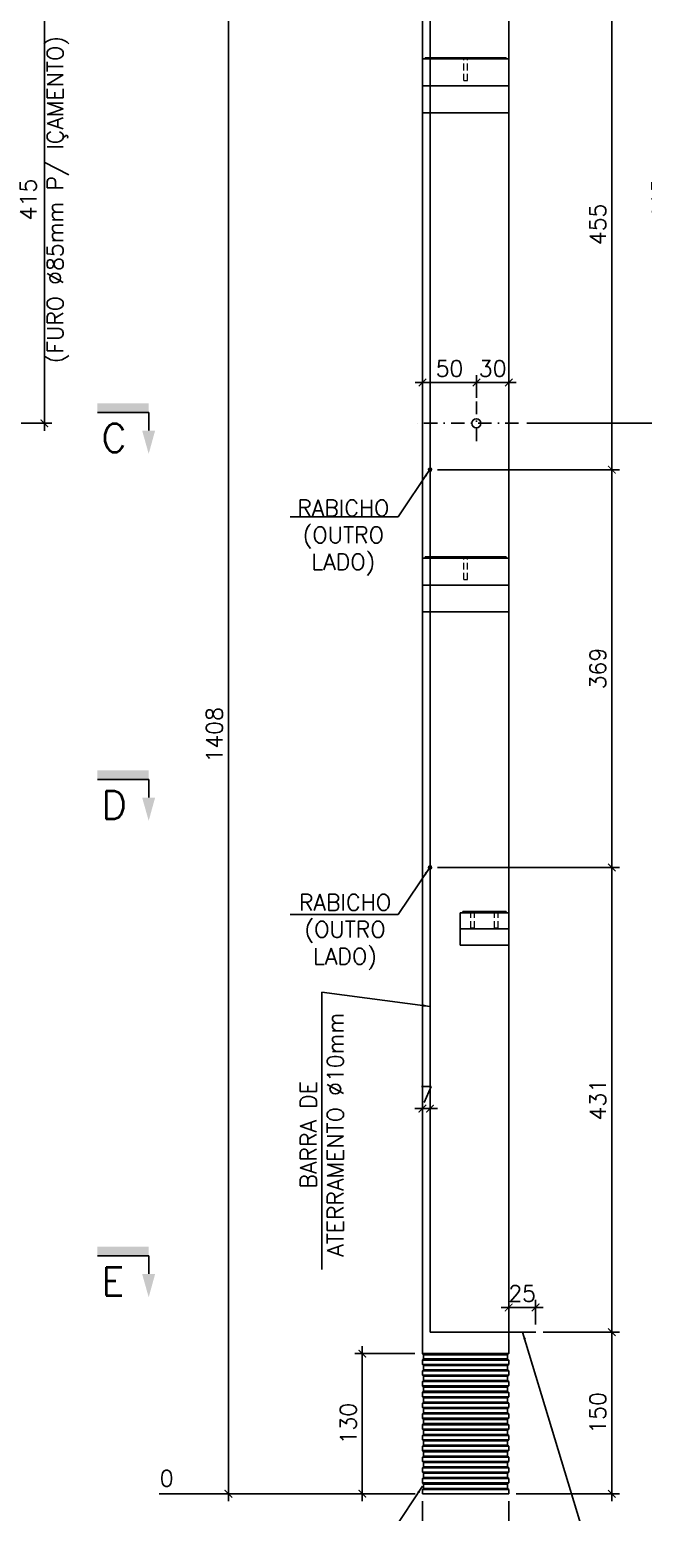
# Model space of a CAD drawing. Header units: centimetres. Extents: x 1658 to 14396, y 8294 to 11444.
# Drawn here: x 2550 to 3119, y 9362 to 10738 of the extents above; entities that cross this region are included whole.
import ezdxf

# ---------------------------------------------------------------- set-up
doc = ezdxf.new("R2010")
doc.units = ezdxf.units.CM
doc.header["$LTSCALE"] = 50
doc.header["$MEASUREMENT"] = 0
doc.header["$PDMODE"] = 67
for name, pattern in [('DASHDOT', [1, 0.5, -0.25, 0, -0.25]), ('DASHED', [0.75, 0.5, -0.25]), ('HIDDEN', [0.375, 0.25, -0.125])]:
    doc.linetypes.add(name, pattern=pattern)
doc.layers.add('10 TRACEJADO', color=1, linetype='DASHED', lineweight=13)
for name, color, linetype in [('COTAS-PRECON', 1, 'Continuous'), ('IND- CORTE-PRECON', 4, 'Continuous'), ('LINHA-01-PRECON', 1, 'Continuous'), ('LINHA-03-PRECON', 3, 'Continuous'), ('LINHA-04-PRECON', 4, 'Continuous'), ('TEXTO-35-PRECON', 5, 'Continuous')]:
    doc.layers.add(name, color=color, linetype=linetype)
doc.styles.add('ROMANS', font='ROMANS.SHX', dxfattribs={"oblique": 15, "height": 3})
doc.styles.get("Standard").update_dxf_attribs({"font": 'romans.shx'})
doc.dimstyles.new('ESC75-75', dxfattribs={"dimscale": 0, "dimtxt": 15, "dimasz": 7, "dimexe": 7, "dimexo": 7, "dimgap": 5.5, "dimtad": 1, "dimdec": 1, "dimdsep": 46, "dimtxsty": 'Standard', "dimblk": 'ARCHTICK', "dimcen": 0.1, "dimdle": 7, "dimclrd": 256, "dimclre": 256, "dimclrt": 2, "dimadec": 0, "dimazin": 0, "dimtfac": 1, "dimtdec": 1, "dimtix": 1, "dimtmove": 2, "dimatfit": 3, "dimfxl": 1, "dimarcsym": 0})

# ---------------------------------------------------------------- blocks, each defined once
blk = doc.blocks.new('_ArchTick')
at = {"color": 0, "linetype": 'ByBlock', "const_width": 0.15}
blk.add_lwpolyline([(-0.5, -0.5), (0.5, 0.5)], dxfattribs=at)
blk = doc.blocks.new('*D196')
at = {"layer": 'COTAS-PRECON', "lineweight": -2, "transparency": 16777216}
for p, q in [((2907.4, 9509.6), (2851.6, 9509.6)), ((2858.6, 9372.6), (2858.6, 9516.6)), ((2907.4, 9379.6), (2851.6, 9379.6))]:
    blk.add_line(p, q, dxfattribs=at)
at = {"layer": 'Defpoints', "color": 0, "transparency": 16777216}
for p in [(2858.6, 9509.6), (2914.4, 9509.6), (2914.4, 9379.6)]:
    blk.add_point(p, dxfattribs=at)
at = {"layer": 'COTAS-PRECON', "lineweight": -2, "transparency": 16777216, "xscale": 7, "yscale": 7, "zscale": 7}
for p, rotation in [((2858.6, 9509.6), 90), ((2858.6, 9379.6), 270)]:
    blk.add_blockref('_ArchTick', p, dxfattribs=dict(at, rotation=rotation))
at = {"layer": 'COTAS-PRECON', "color": 2, "transparency": 16777216, "insert": (2845.6, 9444.6), "char_height": 15, "attachment_point": 5, "rotation": 90}
blk.add_mtext('130', dxfattribs=at)
blk = doc.blocks.new('*D197')
at = {"layer": 'COTAS-PRECON', "lineweight": -2, "transparency": 16777216}
for p, q in [((2914.4, 9372.6), (2914.4, 9325.6)), ((2994.4, 9372.6), (2994.4, 9325.6)), ((2907.4, 9332.6), (3001.4, 9332.6))]:
    blk.add_line(p, q, dxfattribs=at)
at = {"layer": 'Defpoints', "color": 0, "transparency": 16777216}
for p in [(2914.4, 9379.6, 0), (2994.4, 9379.6, 0), (2994.4, 9332.6)]:
    blk.add_point(p, dxfattribs=at)
at = {"layer": 'COTAS-PRECON', "lineweight": -2, "transparency": 16777216, "xscale": 7, "yscale": 7, "zscale": 7, "rotation": 180}
blk.add_blockref('_ArchTick', (2914.4, 9332.6), dxfattribs=at)
at = {"layer": 'COTAS-PRECON', "lineweight": -2, "transparency": 16777216, "xscale": 7, "yscale": 7, "zscale": 7}
blk.add_blockref('_ArchTick', (2994.4, 9332.6), dxfattribs=at)
at = {"layer": 'COTAS-PRECON', "color": 2, "transparency": 16777216, "insert": (2954.4, 9345.6), "char_height": 15, "attachment_point": 5}
blk.add_mtext('80', dxfattribs=at)
blk = doc.blocks.new('*D246')
at = {"layer": 'COTAS-PRECON', "lineweight": -2, "transparency": 16777216}
for p, q in [((2928.4, 10784.6), (3097.1, 10784.6)), ((3090.1, 10791.6), (3090.1, 10322.6)), ((2928.4, 10329.6), (3097.1, 10329.6))]:
    blk.add_line(p, q, dxfattribs=at)
at = {"layer": 'Defpoints', "color": 0, "transparency": 16777216}
for p in [(2921.4, 10784.6), (2921.4, 10329.6), (3090.1, 10329.6)]:
    blk.add_point(p, dxfattribs=at)
at = {"layer": 'COTAS-PRECON', "lineweight": -2, "transparency": 16777216, "xscale": 7, "yscale": 7, "zscale": 7}
for p, rotation in [((3090.1, 10784.6), 90), ((3090.1, 10329.6), 270)]:
    blk.add_blockref('_ArchTick', p, dxfattribs=dict(at, rotation=rotation))
at = {"layer": 'COTAS-PRECON', "color": 2, "transparency": 16777216, "insert": (3077.1, 10557.1), "char_height": 15, "attachment_point": 5, "rotation": 90}
blk.add_mtext('455', dxfattribs=at)
blk = doc.blocks.new('*D247')
at = {"layer": 'COTAS-PRECON', "lineweight": -2, "transparency": 16777216}
for p, q in [((2928.4, 10329.6), (3097.1, 10329.6)), ((3090.1, 10336.6), (3090.1, 9953.6)), ((2928.4, 9960.6), (3097.1, 9960.6))]:
    blk.add_line(p, q, dxfattribs=at)
at = {"layer": 'Defpoints', "color": 0, "transparency": 16777216}
for p in [(2921.4, 10329.6), (2921.4, 9960.6), (3090.1, 9960.6)]:
    blk.add_point(p, dxfattribs=at)
at = {"layer": 'COTAS-PRECON', "lineweight": -2, "transparency": 16777216, "xscale": 7, "yscale": 7, "zscale": 7}
for p, rotation in [((3090.1, 10329.6), 90), ((3090.1, 9960.6), 270)]:
    blk.add_blockref('_ArchTick', p, dxfattribs=dict(at, rotation=rotation))
at = {"layer": 'COTAS-PRECON', "color": 2, "transparency": 16777216, "insert": (3077.1, 10145.1), "char_height": 15, "attachment_point": 5, "rotation": 90}
blk.add_mtext('369', dxfattribs=at)
blk = doc.blocks.new('*D249')
at = {"layer": 'COTAS-PRECON', "lineweight": -2, "transparency": 16777216}
for p, q in [((2928.4, 9960.6), (3097.1, 9960.6)), ((3090.1, 9967.6), (3090.1, 9522.6)), ((3026.4, 9529.6), (3097.1, 9529.6))]:
    blk.add_line(p, q, dxfattribs=at)
at = {"layer": 'Defpoints', "color": 0, "transparency": 16777216}
for p in [(2921.4, 9960.6), (3019.4, 9529.6), (3090.1, 9529.6)]:
    blk.add_point(p, dxfattribs=at)
at = {"layer": 'COTAS-PRECON', "lineweight": -2, "transparency": 16777216, "xscale": 7, "yscale": 7, "zscale": 7}
for p, rotation in [((3090.1, 9960.6), 90), ((3090.1, 9529.6), 270)]:
    blk.add_blockref('_ArchTick', p, dxfattribs=dict(at, rotation=rotation))
at = {"layer": 'COTAS-PRECON', "color": 2, "transparency": 16777216, "insert": (3077.1, 9745.1), "char_height": 15, "attachment_point": 5, "rotation": 90}
blk.add_mtext('431', dxfattribs=at)
blk = doc.blocks.new('*D250')
at = {"layer": 'COTAS-PRECON', "lineweight": -2, "transparency": 16777216}
for p, q in [((3090.1, 9536.6), (3090.1, 9372.6)), ((3026.4, 9529.6), (3097.1, 9529.6)), ((3001.4, 9379.6), (3097.1, 9379.6))]:
    blk.add_line(p, q, dxfattribs=at)
at = {"layer": 'Defpoints', "color": 0, "transparency": 16777216}
for p in [(3019.4, 9529.6), (2994.4, 9379.6), (3090.1, 9379.6)]:
    blk.add_point(p, dxfattribs=at)
at = {"layer": 'COTAS-PRECON', "lineweight": -2, "transparency": 16777216, "xscale": 7, "yscale": 7, "zscale": 7}
for p, rotation in [((3090.1, 9529.6), 90), ((3090.1, 9379.6), 270)]:
    blk.add_blockref('_ArchTick', p, dxfattribs=dict(at, rotation=rotation))
at = {"layer": 'COTAS-PRECON', "color": 2, "transparency": 16777216, "insert": (3077.1, 9454.6), "char_height": 15, "attachment_point": 5, "rotation": 90}
blk.add_mtext('150', dxfattribs=at)
blk = doc.blocks.new('*D251')
at = {"layer": 'COTAS-PRECON', "lineweight": -2, "transparency": 16777216}
for p, q in [((3019.4, 9536.6), (3019.4, 9559.4)), ((2994.4, 9552.4), (2987.4, 9552.4)), ((3019.4, 9552.4), (2994.4, 9552.4)), ((3019.4, 9552.4), (3026.4, 9552.4))]:
    blk.add_line(p, q, dxfattribs=at)
at = {"layer": 'Defpoints', "color": 0, "transparency": 16777216}
for p in [(2994.4, 9552.4), (2994.4, 9552.4), (3019.4, 9529.6)]:
    blk.add_point(p, dxfattribs=at)
at = {"layer": 'COTAS-PRECON', "lineweight": -2, "transparency": 16777216, "xscale": 7, "yscale": 7, "zscale": 7}
blk.add_blockref('_ArchTick', (2994.4, 9552.4), dxfattribs=at)
at = {"layer": 'COTAS-PRECON', "lineweight": -2, "transparency": 16777216, "xscale": 7, "yscale": 7, "zscale": 7, "rotation": 180}
blk.add_blockref('_ArchTick', (3019.4, 9552.4), dxfattribs=at)
at = {"layer": 'COTAS-PRECON', "color": 2, "transparency": 16777216, "insert": (3006.9, 9565.4), "char_height": 15, "attachment_point": 5}
blk.add_mtext('25', dxfattribs=at)
blk = doc.blocks.new('*D248')
at = {"layer": 'COTAS-PRECON', "lineweight": -2, "transparency": 16777216}
for p, q in [((2914.4, 9736.9), (2907.4, 9736.9)), ((2921.4, 9736.9), (2914.4, 9736.9)), ((2921.4, 9736.9), (2928.4, 9736.9))]:
    blk.add_line(p, q, dxfattribs=at)
at = {"layer": 'Defpoints', "color": 0, "transparency": 16777216}
for p in [(2914.4, 9736.9), (2914.4, 9736.9), (2921.4, 9736.9)]:
    blk.add_point(p, dxfattribs=at)
at = {"layer": 'COTAS-PRECON', "lineweight": -2, "transparency": 16777216, "xscale": 7, "yscale": 7, "zscale": 7}
blk.add_blockref('_ArchTick', (2914.4, 9736.9), dxfattribs=at)
at = {"layer": 'COTAS-PRECON', "lineweight": -2, "transparency": 16777216, "xscale": 7, "yscale": 7, "zscale": 7, "rotation": 180}
blk.add_blockref('_ArchTick', (2921.4, 9736.9), dxfattribs=at)
at = {"layer": 'COTAS-PRECON', "color": 2, "transparency": 16777216, "insert": (2917.9, 9749.9), "char_height": 15, "attachment_point": 5}
blk.add_mtext('7', dxfattribs=at)
blk = doc.blocks.new('*D256')
at = {"layer": 'COTAS-PRECON', "lineweight": -2, "transparency": 16777216}
for p, q in [((2907.4, 10787.6), (2727.4, 10787.6)), ((2734.4, 10794.6), (2734.4, 9372.6)), ((2907.5, 9379.6), (2727.4, 9379.6))]:
    blk.add_line(p, q, dxfattribs=at)
at = {"layer": 'Defpoints', "color": 0, "transparency": 16777216}
for p in [(2914.4, 10787.6), (2734.4, 9379.6), (2914.5, 9379.6)]:
    blk.add_point(p, dxfattribs=at)
at = {"layer": 'COTAS-PRECON', "lineweight": -2, "transparency": 16777216, "xscale": 7, "yscale": 7, "zscale": 7}
for p, rotation in [((2734.4, 10787.6), 90), ((2734.4, 9379.6), 270)]:
    blk.add_blockref('_ArchTick', p, dxfattribs=dict(at, rotation=rotation))
at = {"layer": 'COTAS-PRECON', "color": 2, "transparency": 16777216, "insert": (2721.4, 10083.6), "char_height": 15, "attachment_point": 5, "rotation": 90}
blk.add_mtext('1408', dxfattribs=at)
blk = doc.blocks.new('*D254')
at = {"layer": 'COTAS-PRECON', "lineweight": -2, "transparency": 16777216}
blk.add_line((2727.4, 10787.6), (2670, 10787.6), dxfattribs=at)
at = {"layer": 'Defpoints', "color": 0, "transparency": 16777216}
for p in [(2670, 10787.6), (2734.4, 10787.6), (2929.4, 9379.6)]:
    blk.add_point(p, dxfattribs=at)
at = {"layer": 'COTAS-PRECON', "color": 2, "transparency": 16777216, "insert": (2693.2, 10801.9), "char_height": 15, "attachment_point": 5}
blk.add_mtext('1408', dxfattribs=at)
blk = doc.blocks.new('*D255')
at = {"layer": 'COTAS-PRECON', "lineweight": -2, "transparency": 16777216}
blk.add_line((2727.4, 9379.6), (2670, 9379.6), dxfattribs=at)
at = {"layer": 'Defpoints', "color": 0, "transparency": 16777216}
for p in [(2670, 9379.6), (2734.4, 9379.6), (2929.4, 9379.6)]:
    blk.add_point(p, dxfattribs=at)
at = {"layer": 'COTAS-PRECON', "color": 2, "transparency": 16777216, "insert": (2677.1, 9393.9), "char_height": 15, "attachment_point": 5}
blk.add_mtext('0', dxfattribs=at)
blk = doc.blocks.new('IND-CORTE-')
at = {"layer": 'IND- CORTE-PRECON', "color": 1}
for p, q in [((-11.2, 63.5), (-33.6, 63.5)), ((-11.2, 0), (-11.2, 63.5))]:
    blk.add_line(p, q, dxfattribs=at)
for points in [[(-33.6, 71.5), (-62.5, 63.5), (-33.6, 55.4)], [(0, 0), (-11.2, 0), (0, 63.5), (-11.2, 63.5)]]:
    blk.add_solid(points, dxfattribs=at)
at = {"layer": 'IND- CORTE-PRECON', "linetype": 'Continuous', "style": 'ROMANS', "flags": 8}
blk.add_attdef('B', (-57.7, 9.1), '', height=35, dxfattribs=at)
blk = doc.blocks.new('*D320')
at = {"layer": 'Defpoints', "color": 0, "transparency": 16777216}
for p in [(2994.5, 10410.4), (2994.5, 10410.4), (2964.5, 10389.2)]:
    blk.add_point(p, dxfattribs=at)
at = {"layer": 'LINHA-01-PRECON', "lineweight": -2, "transparency": 16777216}
for p, q in [((2964.5, 10396.2), (2964.5, 10417.4)), ((2964.5, 10410.4), (2957.5, 10410.4)), ((2964.5, 10410.4), (2994.5, 10410.4)), ((2994.5, 10410.4), (3001.5, 10410.4))]:
    blk.add_line(p, q, dxfattribs=at)
at = {"layer": 'LINHA-01-PRECON', "lineweight": -2, "transparency": 16777216, "xscale": 7, "yscale": 7, "zscale": 7}
blk.add_blockref('_ArchTick', (2964.5, 10410.4), dxfattribs=at)
at = {"layer": 'LINHA-01-PRECON', "lineweight": -2, "transparency": 16777216, "xscale": 7, "yscale": 7, "zscale": 7, "rotation": 180}
blk.add_blockref('_ArchTick', (2994.5, 10410.4), dxfattribs=at)
at = {"layer": 'LINHA-01-PRECON', "color": 2, "transparency": 16777216, "insert": (2979.5, 10423.4), "char_height": 15, "attachment_point": 5}
blk.add_mtext('30', dxfattribs=at)
blk = doc.blocks.new('*D321')
at = {"layer": 'Defpoints', "color": 0, "transparency": 16777216}
for p in [(2914.5, 10410.4), (2914.5, 10410.4), (2964.5, 10389.2)]:
    blk.add_point(p, dxfattribs=at)
at = {"layer": 'LINHA-01-PRECON', "lineweight": -2, "transparency": 16777216}
for p, q in [((2964.5, 10396.2), (2964.5, 10417.4)), ((2971.5, 10410.4), (2907.5, 10410.4))]:
    blk.add_line(p, q, dxfattribs=at)
at = {"layer": 'LINHA-01-PRECON', "lineweight": -2, "transparency": 16777216, "xscale": 7, "yscale": 7, "zscale": 7, "rotation": 180}
blk.add_blockref('_ArchTick', (2914.5, 10410.4), dxfattribs=at)
at = {"layer": 'LINHA-01-PRECON', "lineweight": -2, "transparency": 16777216, "xscale": 7, "yscale": 7, "zscale": 7}
blk.add_blockref('_ArchTick', (2964.5, 10410.4), dxfattribs=at)
at = {"layer": 'LINHA-01-PRECON', "color": 2, "transparency": 16777216, "insert": (2939.5, 10423.4), "char_height": 15, "attachment_point": 5}
blk.add_mtext('50', dxfattribs=at)
blk = doc.blocks.new('*D322')
at = {"layer": 'Defpoints', "color": 0, "transparency": 16777216}
for p in [(2994.4, 10787.6), (3004.1, 10372.6), (3149.6, 10372.6)]:
    blk.add_point(p, dxfattribs=at)
at = {"layer": 'LINHA-01-PRECON', "lineweight": -2, "transparency": 16777216}
for p, q in [((3001.4, 10787.6), (3156.6, 10787.6)), ((3149.6, 10794.6), (3149.6, 10756.3)), ((3149.6, 10365.6), (3149.6, 10403.9)), ((3011.1, 10372.6), (3156.6, 10372.6))]:
    blk.add_line(p, q, dxfattribs=at)
at = {"layer": 'LINHA-01-PRECON', "lineweight": -2, "transparency": 16777216, "xscale": 7, "yscale": 7, "zscale": 7}
for p, rotation in [((3149.6, 10787.6), 90), ((3149.6, 10372.6), 270)]:
    blk.add_blockref('_ArchTick', p, dxfattribs=dict(at, rotation=rotation))
at = {"layer": 'LINHA-01-PRECON', "color": 2, "transparency": 16777216, "insert": (3149.6, 10580.1), "char_height": 15, "attachment_point": 5, "rotation": 90}
blk.add_mtext('415\\P(FURO %%C85mm P/ IÇAMENTO)', dxfattribs=at)
blk = doc.blocks.new('*D323')
at = {"layer": 'Defpoints', "color": 0, "transparency": 16777216}
for p in [(2292.7, 10787.6), (2302.3, 10372.6), (2563.7, 10372.6)]:
    blk.add_point(p, dxfattribs=at)
at = {"layer": 'LINHA-01-PRECON', "lineweight": -2, "transparency": 16777216}
for p, q in [((2299.7, 10787.6), (2570.7, 10787.6)), ((2563.7, 10794.6), (2563.7, 10756.3)), ((2563.7, 10365.6), (2563.7, 10403.9)), ((2309.3, 10372.6), (2570.7, 10372.6))]:
    blk.add_line(p, q, dxfattribs=at)
at = {"layer": 'LINHA-01-PRECON', "lineweight": -2, "transparency": 16777216, "xscale": 7, "yscale": 7, "zscale": 7}
for p, rotation in [((2563.7, 10787.6), 90), ((2563.7, 10372.6), 270)]:
    blk.add_blockref('_ArchTick', p, dxfattribs=dict(at, rotation=rotation))
at = {"layer": 'LINHA-01-PRECON', "color": 2, "transparency": 16777216, "insert": (2563.7, 10580.1), "char_height": 15, "attachment_point": 5, "rotation": 90}
blk.add_mtext('415\\P(FURO %%C85mm P/ IÇAMENTO)', dxfattribs=at)

msp = doc.modelspace()

# ---------------------------------------------------------------- hatches: boundary and pattern name
at = {"layer": 'LINHA-04-PRECON'}
h = msp.add_hatch(color=256, dxfattribs=at)
h.dxf.hatch_style = 1
h.paths.add_polyline_path([(2919.95, 10329.61, -1), (2922.95, 10329.61, -1)])
h = msp.add_hatch(color=256, dxfattribs=at)
h.dxf.hatch_style = 1
h.paths.add_polyline_path([(2919.95, 9960.61, -1), (2922.95, 9960.61, -1)])

# ---------------------------------------------------------------- linework, layer by layer
at = {"layer": '10 TRACEJADO', "linetype": 'HIDDEN', "ltscale": 0.5, "extrusion": (0, 1, 0)}
for p, q in [((2952.85, 10710.61, 0.02), (2952.85, 10711.61, 0.02)), ((2952.85, 10690.61, 0.02), (2952.85, 10710.61, 0.02)), ((2956.05, 10710.61, 0.02), (2956.05, 10711.61, 0.02)), ((2956.05, 10690.61, 0.02), (2956.05, 10710.61, 0.02)), ((2952.85, 10690.61, 0.02), (2956.05, 10690.61, 0.02)), ((2952.85, 10247.61, 0.02), (2952.85, 10248.61, 0.02)), ((2952.85, 10227.61, 0.02), (2952.85, 10247.61, 0.02)), ((2956.05, 10247.61, 0.02), (2956.05, 10248.61, 0.02)), ((2956.05, 10227.61, 0.02), (2956.05, 10247.61, 0.02)), ((2952.85, 10227.61, 0.02), (2956.05, 10227.61, 0.02)), ((2959.35, 9918.61, 0.02), (2959.35, 9919.61, 0.02)), ((2959.35, 9904.61, 0.02), (2959.35, 9918.61, 0.02)), ((2962.55, 9918.61, 0.02), (2962.55, 9919.61, 0.02)), ((2962.55, 9904.61, 0.02), (2962.55, 9918.61, 0.02)), ((2981.35, 9918.61, 0.02), (2981.35, 9919.61, 0.02)), ((2981.35, 9904.61, 0.02), (2981.35, 9918.61, 0.02)), ((2984.55, 9918.61, 0.02), (2984.55, 9919.61, 0.02)), ((2984.55, 9904.61, 0.02), (2984.55, 9918.61, 0.02)), ((2959.35, 9904.61, 0.02), (2960.95, 9904.61, 0.02)), ((2960.95, 9904.61, 0.02), (2962.55, 9904.61, 0.02)), ((2981.35, 9904.61, 0.02), (2982.95, 9904.61, 0.02)), ((2982.95, 9904.61, 0.02), (2984.55, 9904.61, 0.02))]:
    msp.add_line(p, q, dxfattribs=at)
at = {"layer": 'LINHA-01-PRECON'}
for p, q in [((2563.69, 10775.46, 0.02), (2563.69, 10384.75, 0.02)), ((2914.45, 9509.61, 0.02), (2994.45, 9509.61, 0.02)), ((2915.45, 9508.61, 0.02), (2993.45, 9508.61, 0.02)), ((2915.45, 9504.61, 0.02), (2993.45, 9504.61, 0.02)), ((2914.45, 9503.61, 0.02), (2994.45, 9503.61, 0.02)), ((2914.45, 9499.61, 0.02), (2994.45, 9499.61, 0.02)), ((2914.45, 9493.61, 0.02), (2994.45, 9493.61, 0.02)), ((2915.45, 9498.61, 0.02), (2993.45, 9498.61, 0.02)), ((2915.45, 9494.61, 0.02), (2993.45, 9494.61, 0.02)), ((2914.45, 9489.61, 0.02), (2994.45, 9489.61, 0.02)), ((2914.45, 9483.61, 0.02), (2994.45, 9483.61, 0.02)), ((2914.45, 9479.61, 0.02), (2994.45, 9479.61, 0.02)), ((2915.45, 9488.61, 0.02), (2993.45, 9488.61, 0.02)), ((2915.45, 9484.61, 0.02), (2993.45, 9484.61, 0.02)), ((2915.45, 9478.61, 0.02), (2993.45, 9478.61, 0.02)), ((2914.45, 9473.61, 0.02), (2994.45, 9473.61, 0.02)), ((2914.45, 9469.61, 0.02), (2994.45, 9469.61, 0.02)), ((2914.45, 9463.61, 0.02), (2994.45, 9463.61, 0.02)), ((2915.45, 9474.61, 0.02), (2993.45, 9474.61, 0.02)), ((2915.45, 9468.61, 0.02), (2993.45, 9468.61, 0.02)), ((2915.45, 9464.61, 0.02), (2993.45, 9464.61, 0.02)), ((2914.45, 9459.61, 0.02), (2994.45, 9459.61, 0.02)), ((2914.45, 9453.61, 0.02), (2994.45, 9453.61, 0.02)), ((2914.45, 9449.61, 0.02), (2994.45, 9449.61, 0.02)), ((2915.45, 9458.61, 0.02), (2993.45, 9458.61, 0.02)), ((2915.45, 9454.61, 0.02), (2993.45, 9454.61, 0.02)), ((2914.45, 9443.61, 0.02), (2994.45, 9443.61, 0.02)), ((2914.45, 9439.61, 0.02), (2994.45, 9439.61, 0.02)), ((2914.45, 9439.61, 0.02), (2994.45, 9439.61, 0.02)), ((2915.45, 9448.61, 0.02), (2993.45, 9448.61, 0.02)), ((2915.45, 9444.61, 0.02), (2993.45, 9444.61, 0.02)), ((2915.45, 9438.61, 0.02), (2993.45, 9438.61, 0.02)), ((2914.45, 9433.61, 0.02), (2994.45, 9433.61, 0.02)), ((2914.45, 9429.61, 0.02), (2994.45, 9429.61, 0.02)), ((2914.45, 9423.61, 0.02), (2994.45, 9423.61, 0.02)), ((2915.45, 9434.61, 0.02), (2993.45, 9434.61, 0.02)), ((2915.45, 9428.61, 0.02), (2993.45, 9428.61, 0.02)), ((2915.45, 9424.61, 0.02), (2993.45, 9424.61, 0.02)), ((2914.45, 9419.61, 0.02), (2994.45, 9419.61, 0.02)), ((2914.45, 9413.61, 0.02), (2994.45, 9413.61, 0.02)), ((2914.45, 9409.61, 0.02), (2994.45, 9409.61, 0.02)), ((2915.45, 9418.61, 0.02), (2993.45, 9418.61, 0.02)), ((2915.45, 9414.61, 0.02), (2993.45, 9414.61, 0.02)), ((2915.45, 9408.61, 0.02), (2993.45, 9408.61, 0.02)), ((2914.45, 9403.61, 0.02), (2994.45, 9403.61, 0.02)), ((2914.45, 9399.61, 0.02), (2994.45, 9399.61, 0.02)), ((2915.45, 9404.61, 0.02), (2993.45, 9404.61, 0.02)), ((2915.45, 9398.61, 0.02), (2993.45, 9398.61, 0.02)), ((2915.45, 9394.61, 0.02), (2993.45, 9394.61, 0.02)), ((2914.45, 9393.61, 0.02), (2994.45, 9393.61, 0.02)), ((2914.45, 9389.61, 0.02), (2994.45, 9389.61, 0.02)), ((2914.45, 9383.61, 0.02), (2994.45, 9383.61, 0.02)), ((2915.45, 9388.61, 0.02), (2993.45, 9388.61, 0.02)), ((2915.45, 9384.61, 0.02), (2993.45, 9384.61, 0.02))]:
    msp.add_line(p, q, dxfattribs=at)
at = {"layer": 'LINHA-01-PRECON', "linetype": 'DASHDOT', "ltscale": 0.5}
for p, q in [((2964.45, 10355.98, 0.02), (2964.45, 10392.74, 0.02)), ((3003.61, 10372.61, 0.02), (2904.82, 10372.61, 0.02))]:
    msp.add_line(p, q, dxfattribs=at)
at = {"layer": 'LINHA-03-PRECON', "extrusion": (0, 1, 0)}
for p, q in [((2914.45, 10787.61, 0.02), (2914.45, 9509.61, 0.02)), ((2994.45, 10787.61, 0.02), (2994.45, 10710.61, 0.02)), ((2914.45, 10710.61, 0.02), (2994.45, 10710.61, 0.02)), ((2914.45, 10685.61, 0.02), (2914.45, 10710.61, 0.02)), ((2916.95, 10711.61, 0.02), (2991.95, 10711.61, 0.02)), ((2916.95, 10711.61, 0.02), (2916.95, 10710.61, 0.02)), ((2991.95, 10711.61, 0.02), (2991.95, 10710.61, 0.02)), ((2994.45, 10685.61, 0.02), (2994.45, 10710.61, 0.02)), ((2914.45, 10685.61, 0.02), (2994.45, 10685.61, 0.02)), ((2914.45, 10660.61, 0.02), (2914.45, 10685.61, 0.02)), ((2994.45, 10660.61, 0.02), (2994.45, 10685.61, 0.02)), ((2994.45, 10660.61, 0.02), (2914.45, 10660.61, 0.02)), ((2994.45, 10660.61, 0.02), (2994.45, 10247.61, 0.02)), ((2994.45, 10660.61, 0.02), (2994.45, 10660.61, 0.02)), ((2914.45, 10247.61, 0.02), (2994.45, 10247.61, 0.02)), ((2914.45, 10222.61, 0.02), (2914.45, 10247.61, 0.02)), ((2916.95, 10248.61, 0.02), (2991.95, 10248.61, 0.02)), ((2916.95, 10248.61, 0.02), (2916.95, 10247.61, 0.02)), ((2991.95, 10248.61, 0.02), (2991.95, 10247.61, 0.02)), ((2994.45, 10222.61, 0.02), (2994.45, 10247.61, 0.02)), ((2914.45, 10222.61, 0.02), (2994.45, 10222.61, 0.02)), ((2914.45, 10197.61, 0.02), (2914.45, 10222.61, 0.02)), ((2994.45, 10197.61, 0.02), (2994.45, 10222.61, 0.02)), ((2994.45, 10197.61, 0.02), (2914.45, 10197.61, 0.02)), ((2994.45, 10197.61, 0.02), (2994.45, 10197.61, 0.02)), ((2994.45, 10197.61, 0.02), (2994.45, 9918.61, 0.02)), ((2949.45, 9918.61, 0.02), (2949.45, 9903.61, 0.02)), ((2949.45, 9918.61, 0.02), (2994.45, 9918.61, 0.02)), ((2951.95, 9919.61, 0.02), (2991.95, 9919.61, 0.02)), ((2951.95, 9919.61, 0.02), (2951.95, 9918.61, 0.02)), ((2991.95, 9919.61, 0.02), (2991.95, 9918.61, 0.02)), ((2994.45, 9918.61, 0.02), (2994.45, 9903.61, 0.02)), ((2949.45, 9903.61, 0.02), (2994.45, 9903.61, 0.02)), ((2949.45, 9903.61, 0.02), (2949.45, 9888.61, 0.02)), ((2994.45, 9888.61, 0.02), (2994.45, 9903.61, 0.02)), ((2994.45, 9888.61, 0.02), (2949.45, 9888.61, 0.02)), ((2994.45, 9888.61, 0.02), (2994.45, 9509.61, 0.02)), ((2914.45, 9379.61, 0.02), (2994.45, 9379.61, 0.02))]:
    msp.add_line(p, q, dxfattribs=at)
at = {"layer": 'LINHA-03-PRECON'}
for p, q in [((2915.45, 9508.61, 0.02), (2914.45, 9509.61, 0.02)), ((2915.45, 9504.61, 0.02), (2914.45, 9503.61, 0.02)), ((2915.45, 9504.61, 0.02), (2915.45, 9508.61, 0.02)), ((2993.45, 9508.61, 0.02), (2994.45, 9509.61, 0.02)), ((2993.45, 9504.61, 0.02), (2993.45, 9508.61, 0.02)), ((2993.45, 9504.61, 0.02), (2994.45, 9503.61, 0.02)), ((2914.45, 9503.61, 0.02), (2914.45, 9499.61, 0.02)), ((2915.45, 9498.61, 0.02), (2914.45, 9499.61, 0.02)), ((2915.45, 9494.61, 0.02), (2914.45, 9493.61, 0.02)), ((2914.45, 9493.61, 0.02), (2914.45, 9489.61, 0.02)), ((2915.45, 9494.61, 0.02), (2915.45, 9498.61, 0.02)), ((2993.45, 9498.61, 0.02), (2994.45, 9499.61, 0.02)), ((2993.45, 9494.61, 0.02), (2993.45, 9498.61, 0.02)), ((2993.45, 9494.61, 0.02), (2994.45, 9493.61, 0.02)), ((2994.45, 9503.61, 0.02), (2994.45, 9499.61, 0.02)), ((2994.45, 9493.61, 0.02), (2994.45, 9489.61, 0.02)), ((2915.45, 9488.61, 0.02), (2914.45, 9489.61, 0.02)), ((2915.45, 9484.61, 0.02), (2914.45, 9483.61, 0.02)), ((2914.45, 9479.61, 0.02), (2914.45, 9483.61, 0.02)), ((2915.45, 9478.61, 0.02), (2914.45, 9479.61, 0.02)), ((2915.45, 9488.61, 0.02), (2915.45, 9484.61, 0.02)), ((2915.45, 9474.61, 0.02), (2915.45, 9478.61, 0.02)), ((2993.45, 9488.61, 0.02), (2994.45, 9489.61, 0.02)), ((2993.45, 9488.61, 0.02), (2993.45, 9484.61, 0.02)), ((2993.45, 9484.61, 0.02), (2994.45, 9483.61, 0.02)), ((2993.45, 9478.61, 0.02), (2994.45, 9479.61, 0.02)), ((2993.45, 9474.61, 0.02), (2993.45, 9478.61, 0.02)), ((2994.45, 9479.61, 0.02), (2994.45, 9483.61, 0.02)), ((2915.45, 9474.61, 0.02), (2914.45, 9473.61, 0.02)), ((2914.45, 9473.61, 0.02), (2914.45, 9469.61, 0.02)), ((2915.45, 9468.61, 0.02), (2914.45, 9469.61, 0.02)), ((2915.45, 9464.61, 0.02), (2914.45, 9463.61, 0.02)), ((2914.45, 9459.61, 0.02), (2914.45, 9463.61, 0.02)), ((2915.45, 9464.61, 0.02), (2915.45, 9468.61, 0.02)), ((2993.45, 9474.61, 0.02), (2994.45, 9473.61, 0.02)), ((2993.45, 9468.61, 0.02), (2994.45, 9469.61, 0.02)), ((2993.45, 9464.61, 0.02), (2993.45, 9468.61, 0.02)), ((2993.45, 9464.61, 0.02), (2994.45, 9463.61, 0.02)), ((2994.45, 9473.61, 0.02), (2994.45, 9469.61, 0.02)), ((2994.45, 9459.61, 0.02), (2994.45, 9463.61, 0.02)), ((2915.45, 9458.61, 0.02), (2914.45, 9459.61, 0.02)), ((2915.45, 9454.61, 0.02), (2914.45, 9453.61, 0.02)), ((2914.45, 9449.61, 0.02), (2914.45, 9453.61, 0.02)), ((2915.45, 9448.61, 0.02), (2914.45, 9449.61, 0.02)), ((2915.45, 9458.61, 0.02), (2915.45, 9454.61, 0.02)), ((2993.45, 9458.61, 0.02), (2994.45, 9459.61, 0.02)), ((2993.45, 9458.61, 0.02), (2993.45, 9454.61, 0.02)), ((2993.45, 9454.61, 0.02), (2994.45, 9453.61, 0.02)), ((2993.45, 9448.61, 0.02), (2994.45, 9449.61, 0.02)), ((2994.45, 9449.61, 0.02), (2994.45, 9453.61, 0.02)), ((2915.45, 9444.61, 0.02), (2914.45, 9443.61, 0.02)), ((2914.45, 9439.61, 0.02), (2914.45, 9443.61, 0.02)), ((2915.45, 9438.61, 0.02), (2914.45, 9439.61, 0.02)), ((2915.45, 9448.61, 0.02), (2915.45, 9444.61, 0.02)), ((2915.45, 9434.61, 0.02), (2915.45, 9438.61, 0.02)), ((2993.45, 9448.61, 0.02), (2993.45, 9444.61, 0.02)), ((2993.45, 9444.61, 0.02), (2994.45, 9443.61, 0.02)), ((2993.45, 9438.61, 0.02), (2994.45, 9439.61, 0.02)), ((2993.45, 9434.61, 0.02), (2993.45, 9438.61, 0.02)), ((2994.45, 9439.61, 0.02), (2994.45, 9443.61, 0.02)), ((2915.45, 9434.61, 0.02), (2914.45, 9433.61, 0.02)), ((2914.45, 9433.61, 0.02), (2914.45, 9429.61, 0.02)), ((2915.45, 9428.61, 0.02), (2914.45, 9429.61, 0.02)), ((2915.45, 9424.61, 0.02), (2914.45, 9423.61, 0.02)), ((2914.45, 9423.61, 0.02), (2914.45, 9419.61, 0.02)), ((2915.45, 9424.61, 0.02), (2915.45, 9428.61, 0.02)), ((2993.45, 9434.61, 0.02), (2994.45, 9433.61, 0.02)), ((2993.45, 9428.61, 0.02), (2994.45, 9429.61, 0.02)), ((2993.45, 9424.61, 0.02), (2993.45, 9428.61, 0.02)), ((2993.45, 9424.61, 0.02), (2994.45, 9423.61, 0.02)), ((2994.45, 9433.61, 0.02), (2994.45, 9429.61, 0.02)), ((2994.45, 9423.61, 0.02), (2994.45, 9419.61, 0.02)), ((2915.45, 9418.61, 0.02), (2914.45, 9419.61, 0.02)), ((2915.45, 9414.61, 0.02), (2914.45, 9413.61, 0.02)), ((2914.45, 9413.61, 0.02), (2914.45, 9409.61, 0.02)), ((2915.45, 9408.61, 0.02), (2914.45, 9409.61, 0.02)), ((2915.45, 9414.61, 0.02), (2915.45, 9418.61, 0.02)), ((2915.45, 9408.61, 0.02), (2915.45, 9404.61, 0.02)), ((2993.45, 9418.61, 0.02), (2994.45, 9419.61, 0.02)), ((2993.45, 9414.61, 0.02), (2993.45, 9418.61, 0.02)), ((2993.45, 9414.61, 0.02), (2994.45, 9413.61, 0.02)), ((2993.45, 9408.61, 0.02), (2994.45, 9409.61, 0.02)), ((2993.45, 9408.61, 0.02), (2993.45, 9404.61, 0.02)), ((2994.45, 9413.61, 0.02), (2994.45, 9409.61, 0.02)), ((2915.45, 9404.61, 0.02), (2914.45, 9403.61, 0.02)), ((2914.45, 9399.61, 0.02), (2914.45, 9403.61, 0.02)), ((2915.45, 9398.61, 0.02), (2914.45, 9399.61, 0.02)), ((2915.45, 9394.61, 0.02), (2914.45, 9393.61, 0.02)), ((2915.45, 9398.61, 0.02), (2915.45, 9394.61, 0.02)), ((2993.45, 9404.61, 0.02), (2994.45, 9403.61, 0.02)), ((2993.45, 9398.61, 0.02), (2994.45, 9399.61, 0.02)), ((2993.45, 9398.61, 0.02), (2993.45, 9394.61, 0.02)), ((2993.45, 9394.61, 0.02), (2994.45, 9393.61, 0.02)), ((2994.45, 9399.61, 0.02), (2994.45, 9403.61, 0.02)), ((2914.45, 9393.61, 0.02), (2914.45, 9389.61, 0.02)), ((2915.45, 9388.61, 0.02), (2914.45, 9389.61, 0.02)), ((2915.45, 9384.61, 0.02), (2914.45, 9383.61, 0.02)), ((2914.45, 9379.61, 0.02), (2914.45, 9383.61, 0.02)), ((2915.45, 9384.61, 0.02), (2915.45, 9388.61, 0.02)), ((2993.45, 9388.61, 0.02), (2994.45, 9389.61, 0.02)), ((2993.45, 9384.61, 0.02), (2993.45, 9388.61, 0.02)), ((2993.45, 9384.61, 0.02), (2994.45, 9383.61, 0.02)), ((2994.45, 9393.61, 0.02), (2994.45, 9389.61, 0.02)), ((2994.45, 9379.61, 0.02), (2994.45, 9383.61, 0.02))]:
    msp.add_line(p, q, dxfattribs=at)
msp.add_circle((2964.45, 10372.61, 0.02), 4.25, dxfattribs=at)
at = {"layer": 'LINHA-04-PRECON'}
for p in [(2921.45, 10784.61, 0.02), (3019.45, 9529.61, 0.02)]:
    msp.add_line(p, (2921.45, 9529.61, 0.02), dxfattribs=at)
for centre in [(2921.45, 10329.61, 0.02), (2921.45, 9960.61, 0.02)]:
    msp.add_circle(centre, 1.5, dxfattribs=at)

# ---------------------------------------------------------------- block references
at = {"layer": 'TEXTO-35-PRECON', "linetype": 'ByBlock'}
ref = msp.add_blockref('IND-CORTE-', (2612.8, 10391.12, 0.02), dxfattribs=dict(at, xscale=-0.75, yscale=0.75, zscale=0.75, rotation=270))
ref.add_attrib('B', 'C', (2616.47, 10345.96, 0.02), dxfattribs={"layer": 'IND- CORTE-PRECON', "color": 5, "linetype": 'Continuous', "height": 26.25, "style": 'ROMANS', "flags": 8})
ref = msp.add_blockref('IND-CORTE-', (2612.8, 10050.68, 0.02), dxfattribs=dict(at, xscale=-0.75, yscale=0.75, zscale=0.75, rotation=270))
ref.add_attrib('B', 'D', (2616.47, 10005.52, 0.02), dxfattribs={"layer": 'IND- CORTE-PRECON', "color": 5, "linetype": 'Continuous', "height": 26.25, "style": 'ROMANS', "flags": 8})
ref = msp.add_blockref('IND-CORTE-', (2612.8, 9608.67, 0.02), dxfattribs=dict(at, xscale=-0.75, yscale=0.75, zscale=0.75, rotation=270))
ref.add_attrib('B', 'E', (2616.47, 9563.51, 0.02), dxfattribs={"layer": 'IND- CORTE-PRECON', "color": 5, "linetype": 'Continuous', "height": 26.25, "style": 'ROMANS', "flags": 8})

# ---------------------------------------------------------------- texts
at = {"layer": 'COTAS-PRECON', "color": 2, "char_height": 15, "attachment_point": 5}
for insert in [(2841, 10266.55, 0.04), (2842.6, 9900.66, 0.04)]:
    msp.add_mtext('\\A1;RABICHO\\P(OUTRO \\PLADO)', dxfattribs=dict(at, insert=insert))
at = {"layer": 'COTAS-PRECON', "color": 2, "insert": (2821.08, 9712.57, 0.02), "char_height": 15, "attachment_point": 5, "rotation": 90}
msp.add_mtext('BARRA DE\\PATERRAMENTO %%C10mm', dxfattribs=at)

# ---------------------------------------------------------------- dimensions: what is measured, and where the dimension line sits
at = {"layer": 'COTAS-PRECON'}
for feature_location, offset, origin, picture, middle in [((2734.41, 10787.61, 0.02), (-64.44, 0), (2929.45, 9379.61, 0.02), '*D254', (2693.21, 10801.89, 0.02)), ((2734.41268127, 9379.6056911, 0.02405734), (-64.43825292, 0), (2929.44812775, 9379.6056911, 0.02405734), '*D255', (2677.10040666, 9393.89385926, 0.02405734))]:
    dim = msp.add_ordinate_dim(feature_location=feature_location, offset=offset, dtype=0, origin=origin, dimstyle='ESC75-75', override={"dimscale": 1}, dxfattribs=at)
    dim.commit()
    dim.dimension.update_dxf_attribs({"geometry": picture, "text_midpoint": middle})
for base, p1, p2, picture, middle in [((2734.41, 9379.61, 0.02), (2914.45, 10787.61, 0.02), (2914.54, 9379.61, 0.02), '*D256', (2721.41, 10083.61, 0.02)), ((3090.06, 10329.61, 0.02), (2921.45, 10784.61, 0.02), (2921.45, 10329.61, 0.02), '*D246', (3077.06, 10557.11, 0.02)), ((3090.06, 9960.61, 0.02), (2921.45, 10329.61, 0.02), (2921.45, 9960.61, 0.02), '*D247', (3077.06, 10145.11, 0.02)), ((3090.06, 9529.61, 0.02), (2921.45, 9960.61, 0.02), (3019.45, 9529.61, 0.02), '*D249', (3077.06, 9745.11, 0.02)), ((3090.06, 9379.61, 0.02), (3019.45, 9529.61, 0.02), (2994.45, 9379.61, 0.02), '*D250', (3077.06, 9454.61, 0.02)), ((2858.62, 9509.61, 0.02), (2914.45, 9379.61, 0.02), (2914.45, 9509.61, 0.02), '*D196', (2845.62, 9444.61, 0.02))]:
    dim = msp.add_linear_dim(base=base, p1=p1, p2=p2, angle=90, dimstyle='ESC75-75', override={"dimscale": 1}, dxfattribs=at)
    dim.commit()
    dim.dimension.update_dxf_attribs({"geometry": picture, "text_midpoint": middle})
for base, p1, p2, picture, middle in [((2914.45, 9736.86, 0.02), (2921.45, 9736.86, 0.02), (2914.45, 9736.86, 0.02), '*D248', (2917.95, 9749.86, 0.02)), ((2994.45, 9552.38, 0.02), (3019.45, 9529.61, 0.02), (2994.45, 9552.38, 0.02), '*D251', (3006.95, 9565.38, 0.02)), ((2994.45, 9332.59), (2914.45, 9379.61, 0.02), (2994.45, 9379.61, 0.02), '*D197', (2954.45, 9345.59))]:
    dim = msp.add_linear_dim(base=base, p1=p1, p2=p2, dimstyle='ESC75-75', override={"dimscale": 1}, dxfattribs=at)
    dim.commit()
    dim.dimension.update_dxf_attribs({"geometry": picture, "text_midpoint": middle})
at = {"layer": 'LINHA-01-PRECON'}
for base, p1, p2, picture, middle in [((2563.69, 10372.61, 0.02), (2292.66, 10787.61, 0.02), (2302.29, 10372.61, 0.02), '*D323', (2563.69, 10580.11, 0.02)), ((3149.59, 10372.61, 0.02), (2994.45, 10787.61, 0.02), (3004.08, 10372.61, 0.02), '*D322', (3149.59, 10580.11, 0.02))]:
    dim = msp.add_linear_dim(base=base, p1=p1, p2=p2, angle=90, text='<>\\P(FURO %%C85mm P/ IÇAMENTO)', dimstyle='ESC75-75', override={"dimscale": 1}, dxfattribs=at)
    dim.commit()
    dim.dimension.update_dxf_attribs({"geometry": picture, "text_midpoint": middle, "dimtype": 160})
for base, p2, angle, picture, middle in [((2914.45, 10410.39, 0.02), (2914.45, 10410.39, 0.02), 0, '*D321', (2939.45, 10423.39, 0.02)), ((2994.45, 10410.39, 0.02), (2994.45, 10410.39, 0.02), 180, '*D320', (2979.45, 10423.39, 0.02))]:
    dim = msp.add_linear_dim(base=base, p1=(2964.45, 10389.23, 0.02), p2=p2, angle=angle, dimstyle='ESC75-75', override={"dimscale": 1}, dxfattribs=at)
    dim.commit()
    dim.dimension.update_dxf_attribs({"geometry": picture, "text_midpoint": middle})

# ---------------------------------------------------------------- leaders
at = {"layer": 'COTAS-PRECON'}
for points in [[(2921.16, 10329.61, 0.02), (2891.93, 10285.84, 0.02), (2791.73, 10285.84, 0.02)], [(2921.16, 9960.61, 0.02), (2891.93, 9916.84, 0.02), (2791.73, 9916.84, 0.02)], [(2921.45, 9831.66, 0.02), (2821.08, 9844.92, 0.02), (2821.08, 9587.76, 0.02)], [(3007.25, 9529.61, 0.02), (3070.11, 9322.52, 0.02), (3170.31, 9322.52, 0.02)], [(2914.45, 9386.61, 0.02), (2878.71, 9332.08, 0.02), (2722.88, 9332.08, 0.02)]]:
    msp.add_leader(points, dimstyle='ESC75-75', override={"dimscale": 1}, dxfattribs=at)

doc.saveas('drawing.dxf')
